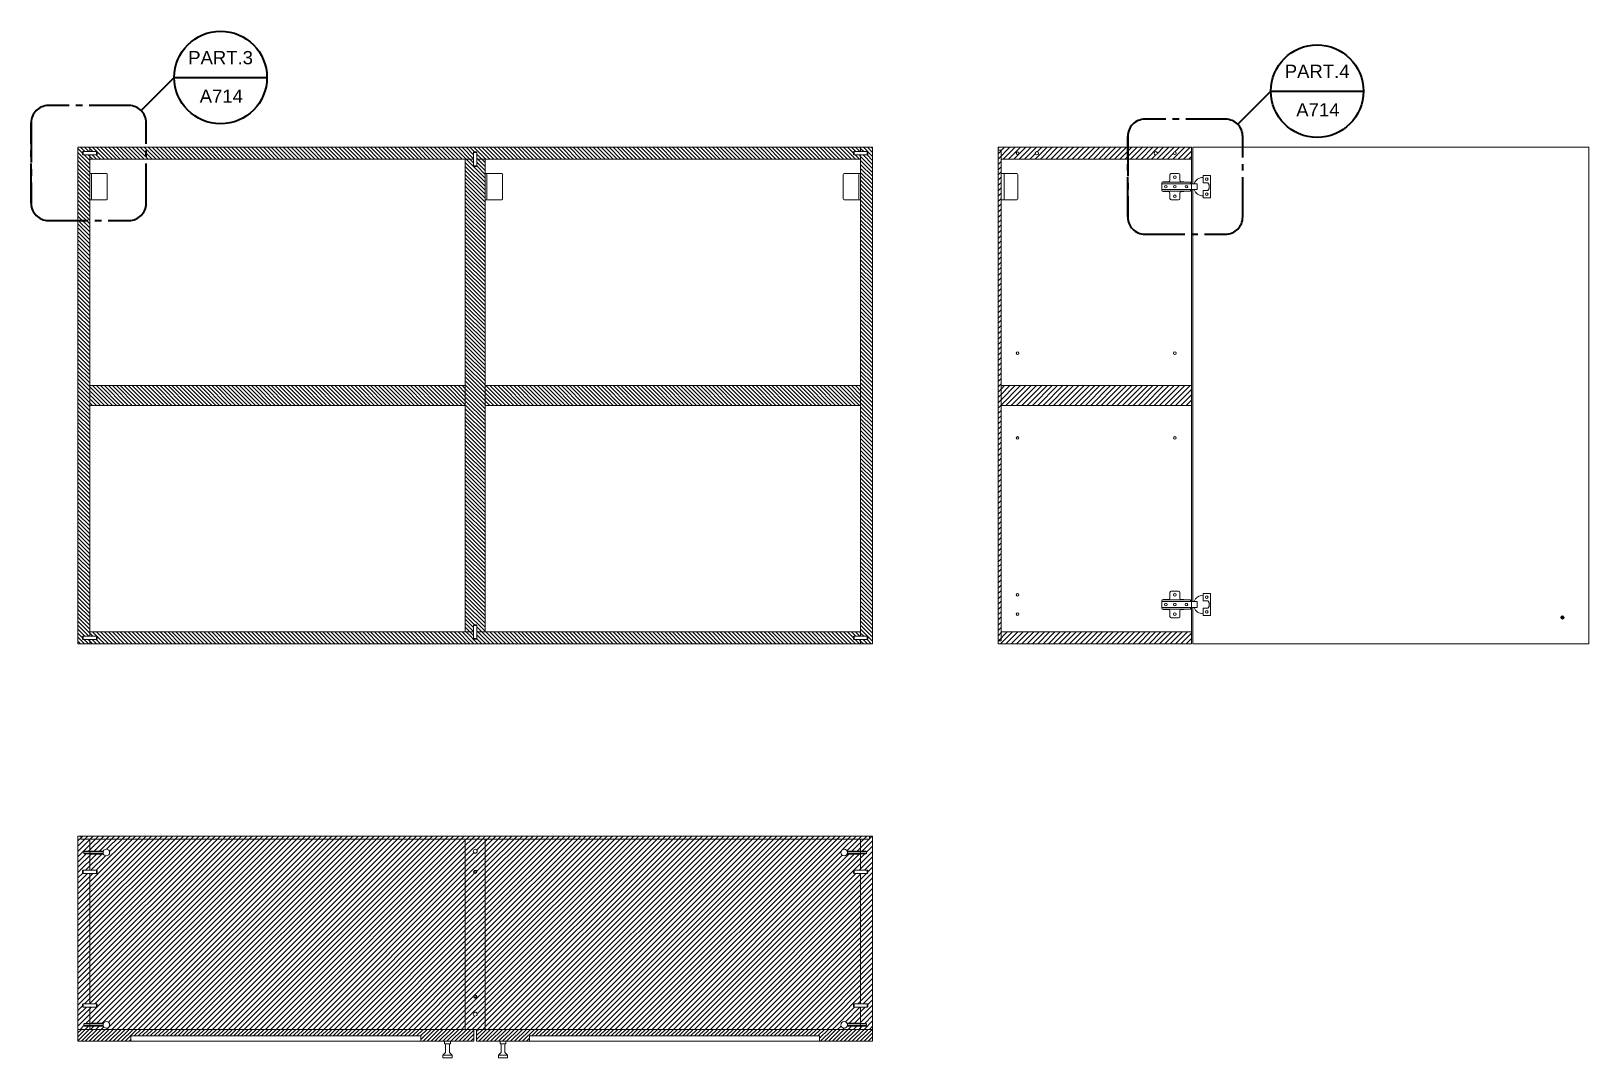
# Model space of a CAD drawing. Header units: centimetres. Extents: x -2268 to 4168, y -1681 to 1458.
# Drawn here: x -883.2 to -648, y -1680.9 to -1525.9 of the extents above; entities that cross this region are included whole.
import ezdxf
from ezdxf.enums import TextEntityAlignment as Align

# ---------------------------------------------------------------- set-up
doc = ezdxf.new("R2010")
doc.units = ezdxf.units.CM
doc.linetypes.add('CENTER2', pattern=[1.125, 0.75, -0.125, 0.125, -0.125])
doc.layers.get('0').update_dxf_attribs({"color": 5})
for name, color, linetype, lineweight in [('0_Num_Penna__5', 5, 'Continuous', 18), ('0_Num_Penna__6', 6, 'Continuous', 18), ('A-FURN_Num_Penna__252_Num_Penna__252_Num_Penna__3_Num_Penna__252_Num_Penna__252_Num_Penna__252_Num_Penna__252_Num_Penna__252_Num_Penna__252_Num_Penna__252_Num_Penna__252_Num_Penna__252_Num_Penna__252_Num_Penna__252_Num_Penna__5', 5, 'Continuous', 18), ('A-FURN_Num_Penna__252_Num_Penna__252_Num_Penna__3_Num_Penna__252_Num_Penna__252_Num_Penna__252_Num_Penna__252_Num_Penna__252_Num_Penna__252_Num_Penna__252_Num_Penna__252_Num_Penna__252_Num_Penna__252_Num_Penna__252_Num_Penna__6', 6, 'Continuous', 18), ('A-FURN_Num_Penna__252_Num_Penna__252_Num_Penna__3_Num_Penna__252_Num_Penna__252_Num_Penna__252_Num_Penna__252_Num_Penna__252_Num_Penna__252_Num_Penna__252_Num_Penna__252_Num_Penna__252_Num_Penna__252_Num_Penna__6_Num_Penna__6', 6, 'Continuous', 18), ('A-SECT A-MCUT', 7, 'Continuous', 35), ('A-SECT-PATT_Num_Penna__6_Num_Penna__6_Num_Penna__6_Num_Penna__6_Num_Penna__6_Num_Penna__6_Num_Penna__6_Num_Penna__6_Num_Penna__6_Num_Penna__6_Num_Penna__6_Num_Penna__6_Num_Penna__6_Num_Penna__6', 6, 'Continuous', 18), ('INFO_Num_Penna__2_Num_Penna__2_Num_Penna__2_Num_Penna__2_Num_Penna__5', 5, 'Continuous', 18), ('PDF _Geometria_Num_Penna__5', 5, 'Continuous', 18), ('PDF10_Solid Fills_Num_Penna__5_Num_Penna__5_Num_Penna__5_Num_Penna__5_Num_Penna__5_Num_Penna__5_Num_Penna__5_Num_Penna__5', 5, 'Continuous', 18), ('PDF10_Solid Fills_Num_Penna__5_Num_Penna__5_Num_Penna__5_Num_Penna__5_Num_Penna__5_Num_Penna__5_Num_Penna__5_Num_Penna__6', 6, 'Continuous', 18), ('PDF16_Geometry_Num_Penna__5_Num_Penna__5_Num_Penna__5_Num_Penna__5_Num_Penna__5_Num_Penna__5_Num_Penna__5_Num_Penna__5_Num_Penna__5_Num_Penna__5_Num_Penna__5_Num_Penna__5_Num_Penna__5_Num_Penna__5', 5, 'Continuous', 18), ('PDF16_Geometry_Num_Penna__6_Num_Penna__6_Num_Penna__6_Num_Penna__6_Num_Penna__6_Num_Penna__6_Num_Penna__6_Num_Penna__6_Num_Penna__6_Num_Penna__6_Num_Penna__6_Num_Penna__6_Num_Penna__6_Num_Penna__5', 5, 'Continuous', 18), ('PDF16_Geometry_Num_Penna__6_Num_Penna__6_Num_Penna__6_Num_Penna__6_Num_Penna__6_Num_Penna__6_Num_Penna__6_Num_Penna__6_Num_Penna__6_Num_Penna__6_Num_Penna__6_Num_Penna__6_Num_Penna__6_Num_Penna__6', 6, 'Continuous', 18), ('PDF22_Geometry_Num_Penna__1_Num_Penna__255_Num_Penna__3_Num_Penna__3_Num_Penna__6', 6, 'Continuous', 18), ('PDF22_Geometry_Num_Penna__1_Num_Penna__255_Num_Penna__5_Num_Penna__5_Num_Penna__5', 5, 'Continuous', 18), ('PDF2_Geometry_Num_Penna__7_Num_Penna__7_Num_Penna__7_Num_Penna__7_Num_Penna__7_Num_Penna__7_Num_Penna__7_Num_Penna__5', 5, 'Continuous', 18), ('PDF2_Geometry_Num_Penna__7_Num_Penna__7_Num_Penna__7_Num_Penna__7_Num_Penna__7_Num_Penna__7_Num_Penna__7_Num_Penna__6', 6, 'Continuous', 18), ('PDF_Geometry_Num_Penna__7_Num_Penna__7_Num_Penna__3_Num_Penna__6_Num_Penna__6_Num_Penna__6_Num_Penna__6_Num_Penna__6_Num_Penna__6_Num_Penna__6_Num_Penna__6_Num_Penna__6_Num_Penna__6_Num_Penna__6', 6, 'Continuous', 18), ('VITE_Num_Penna__5', 5, 'Continuous', 18), ('VITE_Num_Penna__6', 6, 'Continuous', 18)]:
    doc.layers.add(name, color=color, linetype=linetype, lineweight=lineweight)
doc.styles.add('ARIAL', font='Arial.ttf')

msp = doc.modelspace()

# ---------------------------------------------------------------- hatches: boundary and pattern name
at = {"layer": '0_Num_Penna__5', "ltscale": 0.5}
h = msp.add_hatch(dxfattribs=at)
h.set_pattern_fill('JIS_WOOD', color=254, scale=0.6, angle=90)
h.paths.add_polyline_path([(-874.377, -1544.5855), (-875.377, -1544.5855), (-875.477, -1544.4855), (-875.477, -1544.1855), (-875.377, -1544.0855), (-874.377, -1544.0855), (-874.377, -1543.4355), (-876.177, -1543.4355), (-876.177, -1618.4355), (-874.377, -1618.4355), (-874.377, -1617.7855), (-875.377, -1617.7855), (-875.477, -1617.6855), (-875.477, -1617.3855), (-875.377, -1617.2855), (-874.377, -1617.2855)])
h = msp.add_hatch(dxfattribs=at)
h.set_pattern_fill('JIS_WOOD', color=254, scale=0.6, angle=90)
h.paths.add_polyline_path([(-816.327, -1544.1355), (-816.027, -1544.1355), (-815.927, -1544.2355), (-815.927, -1545.2355), (-757.977, -1545.2355), (-757.977, -1544.5855), (-758.977, -1544.5855), (-759.077, -1544.4855), (-759.077, -1544.1855), (-758.977, -1544.0855), (-757.977, -1544.0855), (-757.977, -1543.4355), (-874.377, -1543.4355), (-874.377, -1544.0855), (-873.377, -1544.0855), (-873.277, -1544.1855), (-873.277, -1544.4855), (-873.377, -1544.5855), (-874.377, -1544.5855), (-874.377, -1545.2355), (-816.427, -1545.2355), (-816.427, -1544.2355)])
at = {"layer": '0_Num_Penna__5'}
h = msp.add_hatch(dxfattribs=at)
h.set_pattern_fill('JIS_WOOD', color=254, scale=0.6, angle=90)
h.paths.add_polyline_path([(-814.677, -1545.2355), (-815.927, -1545.2355), (-815.927, -1546.2355), (-816.027, -1546.3355), (-816.327, -1546.3355), (-816.427, -1546.2355), (-816.427, -1545.2355), (-817.677, -1545.2355), (-817.677, -1616.6355), (-816.427, -1616.6355), (-816.427, -1615.6355), (-816.327, -1615.5355), (-816.027, -1615.5355), (-815.927, -1615.6355), (-815.927, -1616.6355), (-814.677, -1616.6355)])
at = {"layer": '0_Num_Penna__5', "ltscale": 0.5}
h = msp.add_hatch(dxfattribs=at)
h.set_pattern_fill('JIS_WOOD', color=254, scale=0.6, angle=90)
h.paths.add_polyline_path([(-756.177, -1543.4355), (-757.977, -1543.4355), (-757.977, -1544.0855), (-756.977, -1544.0855), (-756.877, -1544.1855), (-756.877, -1544.4855), (-756.977, -1544.5855), (-757.977, -1544.5855), (-757.977, -1616.6355), (-757.977, -1617.2855), (-756.977, -1617.2855), (-756.877, -1617.3855), (-756.877, -1617.6855), (-756.977, -1617.7855), (-757.977, -1617.7855), (-757.977, -1618.4355), (-756.177, -1618.4355)])
h = msp.add_hatch(dxfattribs=at)
h.set_pattern_fill('JIS_WOOD', color=254, scale=0.8)
h.paths.add_polyline_path([(-708.0197, -1543.4355), (-737.2197, -1543.4355), (-737.2197, -1543.8855), (-736.7697, -1543.8855), (-736.7697, -1545.2355), (-708.0197, -1545.2355)])
h.paths.add_polyline_path([(-731.6197, -1544.3355, -1), (-731.1197, -1544.3355, -1)], flags=16)
h.paths.add_polyline_path([(-734.4697, -1544.3355, -1), (-734.0697, -1544.3355, -1)], flags=16)
h.paths.add_polyline_path([(-713.1697, -1544.3355, -1), (-713.6697, -1544.3355, -1)], flags=16)
h.paths.add_polyline_path([(-710.3197, -1544.3355, -1), (-710.7197, -1544.3355, -1)], flags=16)
h.paths.add_polyline_path([(-708.0197, -1616.6355), (-736.7697, -1616.6355), (-736.7697, -1617.9855), (-737.2197, -1617.9855), (-737.2197, -1618.4355), (-708.0197, -1618.4355)])
h.paths.add_polyline_path([(-736.7697, -1543.8855), (-737.2197, -1543.8855), (-737.2197, -1617.9855), (-736.7697, -1617.9855), (-736.7697, -1616.6355)])
at = {"layer": '0_Num_Penna__5'}
h = msp.add_hatch(dxfattribs=at)
h.set_pattern_fill('JIS_WOOD', color=254, scale=0.6, angle=90)
h.paths.add_polyline_path([(-817.677, -1579.4355), (-874.377, -1579.4355), (-874.377, -1582.4355), (-817.677, -1582.4355)])
h = msp.add_hatch(dxfattribs=at)
h.set_pattern_fill('JIS_WOOD', color=254, scale=0.6, angle=90)
h.paths.add_polyline_path([(-757.977, -1579.4355), (-814.677, -1579.4355), (-814.677, -1582.4355), (-757.977, -1582.4355)])
h = msp.add_hatch(dxfattribs=at)
h.set_pattern_fill('JIS_WOOD', color=254, scale=0.8)
h.paths.add_polyline_path([(-708.0197, -1579.4355), (-736.7697, -1579.4355), (-736.7697, -1582.4355), (-708.0197, -1582.4355)])
at = {"layer": '0_Num_Penna__5', "ltscale": 0.5}
h = msp.add_hatch(dxfattribs=at)
h.set_pattern_fill('JIS_WOOD', color=254, scale=0.6, angle=90)
h.paths.add_polyline_path([(-816.427, -1616.6355), (-874.377, -1616.6355), (-874.377, -1617.2855), (-873.377, -1617.2855), (-873.277, -1617.3855), (-873.277, -1617.6855), (-873.377, -1617.7855), (-874.377, -1617.7855), (-874.377, -1618.4355), (-757.977, -1618.4355), (-757.977, -1617.7855), (-758.977, -1617.7855), (-759.077, -1617.6855), (-759.077, -1617.3855), (-758.977, -1617.2855), (-757.977, -1617.2855), (-757.977, -1616.6355), (-815.927, -1616.6355), (-815.927, -1617.6355), (-816.027, -1617.7355), (-816.327, -1617.7355), (-816.427, -1617.6355)])
h = msp.add_hatch(dxfattribs=at)
h.set_pattern_fill('JIS_WOOD', color=254, scale=0.8)
h.paths.add_polyline_path([(-759.0769, -1652.702), (-758.9769, -1652.602), (-757.977, -1652.602), (-757.977, -1650.1771), (-760.0323, -1650.1771, -0.78690347), (-760.977, -1649.9486, -0.78690044), (-760.0323, -1649.72), (-757.977, -1649.72), (-757.977, -1647.8986), (-814.677, -1647.8986), (-814.677, -1676.6486), (-757.977, -1676.6486), (-757.977, -1676.1771), (-760.0323, -1676.1771, -0.78690044), (-760.977, -1675.9486, -0.78690347), (-760.0323, -1675.72), (-757.977, -1675.72), (-757.977, -1673.2952), (-758.9769, -1673.2952), (-759.0769, -1673.1952), (-759.0769, -1672.8952), (-758.9769, -1672.7952), (-757.977, -1672.7952), (-757.977, -1653.102), (-758.9769, -1653.102), (-759.0769, -1653.002)])
h.paths.add_polyline_path([(-817.677, -1647.8986), (-874.377, -1647.8986), (-874.377, -1649.72), (-872.3216, -1649.72, -0.78690044), (-871.377, -1649.9486, -0.78690347), (-872.3216, -1650.1771), (-874.377, -1650.1771), (-874.377, -1652.602), (-873.377, -1652.602), (-873.277, -1652.702), (-873.277, -1653.002), (-873.377, -1653.102), (-874.377, -1653.102), (-874.377, -1672.7952), (-873.377, -1672.7952), (-873.277, -1672.8952), (-873.277, -1673.1952), (-873.377, -1673.2952), (-874.377, -1673.2952), (-874.377, -1675.72), (-872.3216, -1675.72, -0.78690347), (-871.377, -1675.9486, -0.78690044), (-872.3216, -1676.1771), (-874.377, -1676.1771), (-874.377, -1676.6486), (-817.677, -1676.6486)])
h.paths.add_polyline_path([(-756.627, -1647.4486), (-875.727, -1647.4486), (-875.727, -1647.8986), (-756.627, -1647.8986)])
h.paths.add_polyline_path([(-756.177, -1647.4486), (-756.627, -1647.4486), (-756.627, -1647.8986), (-757.977, -1647.8986), (-757.977, -1649.752), (-757.1465, -1649.752), (-757.1465, -1649.8181), (-757.1224, -1649.8181, -0.14159602), (-757.091, -1649.8634, -0.16394326), (-757.0908, -1650.0334, -0.14299095), (-757.1225, -1650.0788), (-757.1465, -1650.0788), (-757.1465, -1650.1452), (-757.977, -1650.1452), (-757.977, -1650.1771), (-757.977, -1652.602), (-756.9769, -1652.602), (-756.8769, -1652.702), (-756.8769, -1653.002), (-756.9769, -1653.102), (-757.977, -1653.102), (-757.977, -1672.7952), (-756.9769, -1672.7952), (-756.8769, -1672.8952), (-756.8769, -1673.1952), (-756.9769, -1673.2952), (-757.977, -1673.2952), (-757.977, -1675.752), (-757.1465, -1675.752), (-757.1465, -1675.8183), (-757.1225, -1675.8183, -0.1429907), (-757.0908, -1675.8638, -0.16394375), (-757.091, -1676.0338, -0.14159741), (-757.1224, -1676.079), (-757.1465, -1676.079), (-757.1465, -1676.1452), (-757.977, -1676.1452), (-757.977, -1676.6486), (-756.177, -1676.6486)])
h.paths.add_polyline_path([(-874.377, -1650.1452), (-875.2074, -1650.1452), (-875.2074, -1650.0788), (-875.2314, -1650.0788, -0.1429907), (-875.2631, -1650.0334, -0.16394375), (-875.2629, -1649.8634, -0.14159741), (-875.2315, -1649.8181), (-875.2074, -1649.8181), (-875.2074, -1649.752), (-874.377, -1649.752), (-874.377, -1649.72), (-874.377, -1647.8986), (-875.727, -1647.8986), (-875.727, -1647.4486), (-876.177, -1647.4486), (-876.177, -1676.6486), (-874.377, -1676.6486), (-874.377, -1676.1452), (-875.2074, -1676.1452), (-875.2074, -1676.079), (-875.2315, -1676.079, -0.14159602), (-875.2629, -1676.0338, -0.16394326), (-875.2631, -1675.8638, -0.14299095), (-875.2314, -1675.8183), (-875.2074, -1675.8183), (-875.2074, -1675.752), (-874.377, -1675.752), (-874.377, -1673.2952), (-875.377, -1673.2952), (-875.477, -1673.1952), (-875.477, -1672.8952), (-875.377, -1672.7952), (-874.377, -1672.7952), (-874.377, -1653.102), (-875.377, -1653.102), (-875.477, -1653.002), (-875.477, -1652.702), (-875.377, -1652.602), (-874.377, -1652.602)])
at = {"layer": '0_Num_Penna__5'}
h = msp.add_hatch(dxfattribs=at)
h.set_pattern_fill('JIS_WOOD', color=254, scale=0.8)
h.paths.add_polyline_path([(-814.677, -1647.8986), (-817.677, -1647.8986), (-817.677, -1676.6486), (-814.677, -1676.6486)])
h.paths.add_polyline_path([(-816.427, -1652.852, -1), (-815.927, -1652.852, -1)], flags=16)
h.paths.add_polyline_path([(-816.327, -1652.852, -1), (-816.027, -1652.852, -1)], flags=0)
h.paths.add_polyline_path([(-816.477, -1649.7486, -1), (-815.877, -1649.7486, -1)], flags=16)
h.paths.add_polyline_path([(-815.927, -1671.6952, -1), (-816.427, -1671.6952, -1)], flags=16)
h.paths.add_polyline_path([(-816.027, -1671.6952, -1), (-816.327, -1671.6952, -1)], flags=0)
h.paths.add_polyline_path([(-815.877, -1674.3486, -1), (-816.477, -1674.3486, -1)], flags=16)
at = {"layer": '0_Num_Penna__5', "ltscale": 0.5}
h = msp.add_hatch(dxfattribs=at)
h.set_pattern_fill('JIS_WOOD', color=254, scale=0.6)
h.paths.add_polyline_path([(-816.377, -1676.6486), (-876.177, -1676.6486), (-876.177, -1678.4486), (-868.177, -1678.4486), (-868.177, -1677.6486), (-824.377, -1677.6486), (-824.377, -1678.4486), (-816.377, -1678.4486)])
h.paths.add_polyline_path([(-807.977, -1677.6486), (-764.177, -1677.6486), (-764.177, -1678.4486), (-756.177, -1678.4486), (-756.177, -1676.6486), (-815.977, -1676.6486), (-815.977, -1678.4486), (-807.977, -1678.4486)])

# ---------------------------------------------------------------- linework, layer by layer
at = {"layer": '0_Num_Penna__6', "color": 6, "linetype": 'Continuous', "lineweight": 18}
for p, q in [((-875.377, -1544.0855), (-875.477, -1544.1855)), ((-875.477, -1544.1855), (-875.477, -1544.4855)), ((-875.377, -1544.5855), (-875.477, -1544.4855)), ((-873.377, -1544.0855), (-873.277, -1544.1855)), ((-873.377, -1544.5855), (-873.277, -1544.4855)), ((-873.277, -1544.1855), (-873.277, -1544.4855)), ((-816.427, -1544.2355), (-816.327, -1544.1355)), ((-816.327, -1544.1355), (-816.027, -1544.1355)), ((-815.927, -1544.2355), (-816.027, -1544.1355)), ((-758.977, -1544.0855), (-759.077, -1544.1855)), ((-759.077, -1544.1855), (-759.077, -1544.4855)), ((-758.977, -1544.5855), (-759.077, -1544.4855)), ((-756.977, -1544.0855), (-756.877, -1544.1855)), ((-756.977, -1544.5855), (-756.877, -1544.4855)), ((-756.877, -1544.1855), (-756.877, -1544.4855)), ((-816.427, -1546.2355), (-816.327, -1546.3355)), ((-816.327, -1546.3355), (-816.027, -1546.3355)), ((-815.927, -1546.2355), (-816.027, -1546.3355)), ((-816.427, -1615.6355), (-816.327, -1615.5355)), ((-816.327, -1615.5355), (-816.027, -1615.5355)), ((-815.927, -1615.6355), (-816.027, -1615.5355)), ((-875.377, -1617.2855), (-875.477, -1617.3855)), ((-875.477, -1617.3855), (-875.477, -1617.6855)), ((-875.377, -1617.7855), (-875.477, -1617.6855)), ((-873.377, -1617.2855), (-873.277, -1617.3855)), ((-873.377, -1617.7855), (-873.277, -1617.6855)), ((-873.277, -1617.3855), (-873.277, -1617.6855)), ((-816.427, -1617.6355), (-816.327, -1617.7355)), ((-816.327, -1617.7355), (-816.027, -1617.7355)), ((-815.927, -1617.6355), (-816.027, -1617.7355)), ((-758.977, -1617.2855), (-759.077, -1617.3855)), ((-759.077, -1617.3855), (-759.077, -1617.6855)), ((-758.977, -1617.7855), (-759.077, -1617.6855)), ((-756.977, -1617.2855), (-756.877, -1617.3855)), ((-756.977, -1617.7855), (-756.877, -1617.6855)), ((-756.877, -1617.3855), (-756.877, -1617.6855)), ((-874.377, -1650.1771), (-872.3216, -1650.1771)), ((-757.977, -1650.1771), (-760.0323, -1650.1771)), ((-875.377, -1652.602), (-875.477, -1652.702)), ((-875.477, -1652.702), (-875.477, -1653.002)), ((-875.377, -1653.102), (-875.477, -1653.002)), ((-873.377, -1652.602), (-873.277, -1652.702)), ((-873.377, -1653.102), (-873.277, -1653.002)), ((-873.277, -1652.702), (-873.277, -1653.002)), ((-758.9769, -1652.602), (-759.0769, -1652.702)), ((-759.0769, -1652.702), (-759.0769, -1653.002)), ((-758.9769, -1653.102), (-759.0769, -1653.002)), ((-756.9769, -1652.602), (-756.8769, -1652.702)), ((-756.9769, -1653.102), (-756.8769, -1653.002)), ((-756.8769, -1652.702), (-756.8769, -1653.002)), ((-875.377, -1672.7952), (-875.477, -1672.8952)), ((-875.477, -1673.1952), (-875.477, -1672.8952)), ((-875.377, -1673.2952), (-875.477, -1673.1952)), ((-873.377, -1672.7952), (-873.277, -1672.8952)), ((-873.377, -1673.2952), (-873.277, -1673.1952)), ((-873.277, -1673.1952), (-873.277, -1672.8952)), ((-758.9769, -1672.7952), (-759.0769, -1672.8952)), ((-759.0769, -1673.1952), (-759.0769, -1672.8952)), ((-758.9769, -1673.2952), (-759.0769, -1673.1952)), ((-756.9769, -1672.7952), (-756.8769, -1672.8952)), ((-756.9769, -1673.2952), (-756.8769, -1673.1952)), ((-756.8769, -1673.1952), (-756.8769, -1672.8952)), ((-874.377, -1675.72), (-872.3216, -1675.72)), ((-757.977, -1675.72), (-760.0323, -1675.72))]:
    msp.add_line(p, q, dxfattribs=at)
at = {"layer": 'A-FURN_Num_Penna__252_Num_Penna__252_Num_Penna__3_Num_Penna__252_Num_Penna__252_Num_Penna__252_Num_Penna__252_Num_Penna__252_Num_Penna__252_Num_Penna__252_Num_Penna__252_Num_Penna__252_Num_Penna__252_Num_Penna__252_Num_Penna__5', "color": 5, "linetype": 'Continuous', "lineweight": 18}
for p, q in [((-708.0197, -1548.9357), (-708.0197, -1549.8353)), ((-708.0197, -1612.9352), (-708.0197, -1612.0356)), ((-874.377, -1649.752), (-874.377, -1650.1452)), ((-757.977, -1649.752), (-757.977, -1650.1452)), ((-874.377, -1676.1452), (-874.377, -1675.752)), ((-757.977, -1676.1452), (-757.977, -1675.752))]:
    msp.add_line(p, q, dxfattribs=at)
for centre, radius in [((-731.3697, -1544.3355), 0.25), ((-713.4197, -1544.3355), 0.25), ((-816.177, -1652.852), 0.15), ((-816.177, -1671.6952), 0.15)]:
    msp.add_circle(centre, radius, dxfattribs=at)
at = {"layer": 'A-FURN_Num_Penna__252_Num_Penna__252_Num_Penna__3_Num_Penna__252_Num_Penna__252_Num_Penna__252_Num_Penna__252_Num_Penna__252_Num_Penna__252_Num_Penna__252_Num_Penna__252_Num_Penna__252_Num_Penna__252_Num_Penna__252_Num_Penna__6', "color": 6, "linetype": 'Continuous', "lineweight": 18}
for p, q in [((-874.377, -1649.752), (-875.2074, -1649.752)), ((-875.2074, -1649.752), (-875.2074, -1649.8183)), ((-875.2074, -1650.1452), (-875.2074, -1650.0788)), ((-874.377, -1650.1452), (-875.2074, -1650.1452)), ((-757.977, -1649.752), (-757.1465, -1649.752)), ((-757.977, -1650.1452), (-757.1465, -1650.1452)), ((-757.1465, -1649.752), (-757.1465, -1649.8183)), ((-757.1465, -1650.1452), (-757.1465, -1650.0788)), ((-874.377, -1675.752), (-875.2074, -1675.752)), ((-875.2074, -1675.752), (-875.2074, -1675.8183)), ((-875.2074, -1676.1452), (-875.2074, -1676.0788)), ((-874.377, -1676.1452), (-875.2074, -1676.1452)), ((-757.977, -1675.752), (-757.1465, -1675.752)), ((-757.977, -1676.1452), (-757.1465, -1676.1452)), ((-757.1465, -1675.752), (-757.1465, -1675.8183)), ((-757.1465, -1676.1452), (-757.1465, -1676.0788))]:
    msp.add_line(p, q, dxfattribs=at)
for centre in [(-816.177, -1652.852), (-816.177, -1671.6952)]:
    msp.add_circle(centre, 0.25, dxfattribs=at)
at = {"layer": 'A-FURN_Num_Penna__252_Num_Penna__252_Num_Penna__3_Num_Penna__252_Num_Penna__252_Num_Penna__252_Num_Penna__252_Num_Penna__252_Num_Penna__252_Num_Penna__252_Num_Penna__252_Num_Penna__252_Num_Penna__252_Num_Penna__6_Num_Penna__6', "color": 6, "linetype": 'Continuous', "lineweight": 18}
for p, q in [((-817.677, -1545.2355), (-817.677, -1616.6355)), ((-814.677, -1545.2355), (-814.677, -1616.6355)), ((-817.677, -1647.8986), (-817.677, -1676.6486)), ((-814.677, -1647.8986), (-814.677, -1676.6486))]:
    msp.add_line(p, q, dxfattribs=at)
at = {"layer": 'A-SECT A-MCUT', "color": 5}
for p, q in [((-861.6236, -1532.899), (-866.6236, -1537.899)), ((-861.6236, -1532.899), (-847.6236, -1532.899)), ((-696.0449, -1534.965), (-701.0449, -1539.965)), ((-696.0449, -1534.965), (-682.0449, -1534.965))]:
    msp.add_line(p, q, dxfattribs=at)
at = {"layer": 'A-SECT A-MCUT', "color": 5, "linetype": 'CENTER2', "ltscale": 8}
for points in [[(-883.2282, -1551.8984, 0.41421356), (-880.6231, -1554.5036), (-868.4657, -1554.5036, 0.41421356), (-865.8606, -1551.8984), (-865.8606, -1539.7411, 0.41421356), (-868.4657, -1537.136), (-880.6231, -1537.136, 0.41421356), (-883.2282, -1539.7411), (-883.2282, -1551.8984), (-883.2282, -1539.7411)], [(-717.6495, -1553.9645, 0.41421356), (-715.0444, -1556.5696), (-702.887, -1556.5696, 0.41421356), (-700.2819, -1553.9645), (-700.2819, -1541.8072, 0.41421356), (-702.887, -1539.202), (-715.0444, -1539.202, 0.41421356), (-717.6495, -1541.8072), (-717.6495, -1553.9645), (-717.6495, -1541.8072)]]:
    msp.add_lwpolyline(points, format="xyb", dxfattribs=at)
at = {"layer": 'A-SECT A-MCUT', "color": 5}
for centre in [(-854.6236, -1532.899), (-689.0449, -1534.965)]:
    msp.add_circle(centre, 7, dxfattribs=at)
at = {"layer": 'A-SECT-PATT_Num_Penna__6_Num_Penna__6_Num_Penna__6_Num_Penna__6_Num_Penna__6_Num_Penna__6_Num_Penna__6_Num_Penna__6_Num_Penna__6_Num_Penna__6_Num_Penna__6_Num_Penna__6_Num_Penna__6_Num_Penna__6', "color": 6, "linetype": 'Continuous', "lineweight": 18}
for p, q in [((-736.7697, -1543.8855), (-736.7697, -1617.9855)), ((-868.177, -1677.6486), (-868.177, -1678.4486)), ((-824.377, -1677.6486), (-824.377, -1678.4486)), ((-807.977, -1677.6486), (-807.977, -1678.4486)), ((-764.177, -1677.6486), (-764.177, -1678.4486))]:
    msp.add_line(p, q, dxfattribs=at)
at = {"layer": 'INFO_Num_Penna__2_Num_Penna__2_Num_Penna__2_Num_Penna__2_Num_Penna__5', "color": 5, "linetype": 'Continuous', "lineweight": 18}
for p, q in [((-874.1102, -1547.3851), (-874.377, -1547.3851)), ((-874.127, -1547.5254), (-874.127, -1551.2448)), ((-874.1102, -1547.3851), (-871.8646, -1547.3851)), ((-871.735, -1551.2448), (-871.735, -1547.5254)), ((-814.4102, -1547.3851), (-814.677, -1547.3851)), ((-814.427, -1547.5254), (-814.427, -1551.2448)), ((-814.4102, -1547.3851), (-812.1646, -1547.3851)), ((-812.035, -1551.2448), (-812.035, -1547.5254)), ((-760.6189, -1551.2448), (-760.6189, -1547.5254)), ((-758.2437, -1547.3851), (-760.4893, -1547.3851)), ((-758.2437, -1547.3851), (-757.977, -1547.3851)), ((-758.227, -1547.5254), (-758.227, -1551.2448)), ((-736.7697, -1547.3851), (-734.3766, -1547.3851)), ((-736.2901, -1547.5254), (-736.2901, -1551.2448)), ((-734.247, -1551.2448), (-734.247, -1547.5254)), ((-874.377, -1551.3851), (-874.1102, -1551.3851)), ((-874.1102, -1551.3851), (-871.8646, -1551.3851)), ((-814.677, -1551.3851), (-814.4102, -1551.3851)), ((-814.4102, -1551.3851), (-812.1646, -1551.3851)), ((-758.2437, -1551.3851), (-760.4893, -1551.3851)), ((-757.977, -1551.3851), (-758.2437, -1551.3851)), ((-736.7697, -1551.3851), (-734.3766, -1551.3851))]:
    msp.add_line(p, q, dxfattribs=at)
for centre, start, end in [((-874.2689, -1547.5265), 0.438313, 85.025899), ((-871.877, -1547.5265), 0.438313, 85.025899), ((-814.5689, -1547.5265), 0.438313, 85.025899), ((-812.177, -1547.5265), 0.438313, 85.025899), ((-760.477, -1547.5265), 94.974101, 179.561687), ((-758.085, -1547.5265), 94.974101, 179.561687), ((-736.432, -1547.5265), 0.438313, 85.025899), ((-734.3889, -1547.5265), 0.438313, 85.025899), ((-874.2689, -1551.2437), 274.974101, 359.561687), ((-871.877, -1551.2437), 274.974101, 359.561687), ((-814.5689, -1551.2437), 274.974101, 359.561687), ((-812.177, -1551.2437), 274.974101, 359.561687), ((-760.477, -1551.2437), 180.438313, 265.025899), ((-758.085, -1551.2437), 180.438313, 265.025899), ((-736.432, -1551.2437), 274.974101, 359.561687), ((-734.3889, -1551.2437), 274.974101, 359.561687)]:
    msp.add_arc(centre, 0.1419, start, end, dxfattribs=at)
at = {"layer": 'PDF _Geometria_Num_Penna__5', "color": 5, "linetype": 'Continuous', "lineweight": 18, "flags": 128}
for points in [[(-709.1703, -1548.6869), (-709.1703, -1548.634), (-709.5683, -1548.634, -0.41421356), (-709.7683, -1548.434), (-709.7683, -1547.5851, 0.41421356), (-709.9683, -1547.3851), (-711.0712, -1547.3851, 0.41421356), (-711.2712, -1547.5851), (-711.2712, -1548.434, -0.41421356), (-711.4712, -1548.634), (-712.3201, -1548.634, 0.41421356), (-712.5201, -1548.834), (-712.5201, -1549.9369, 0.41421356), (-712.3201, -1550.1369), (-711.4712, -1550.1369, -0.41421356), (-711.2712, -1550.3369), (-711.2712, -1551.1858, 0.41421356), (-711.0712, -1551.3858), (-709.9683, -1551.3858, 0.41421356), (-709.7683, -1551.1858), (-709.7683, -1550.3369, -0.41421356), (-709.5683, -1550.1369), (-709.1703, -1550.1369), (-709.1703, -1550.084)], [(-709.1703, -1613.184), (-709.1703, -1613.2369), (-709.5683, -1613.2369, 0.41421356), (-709.7683, -1613.4369), (-709.7683, -1614.2858, -0.41421356), (-709.9683, -1614.4858), (-711.0712, -1614.4858, -0.41421356), (-711.2712, -1614.2858), (-711.2712, -1613.4369, 0.41421356), (-711.4712, -1613.2369), (-712.3201, -1613.2369, -0.41421356), (-712.5201, -1613.0369), (-712.5201, -1611.934, -0.41421356), (-712.3201, -1611.734), (-711.4712, -1611.734, 0.41421356), (-711.2712, -1611.534), (-711.2712, -1610.6851, -0.41421356), (-711.0712, -1610.4851), (-709.9683, -1610.4851, -0.41421356), (-709.7683, -1610.6851), (-709.7683, -1611.534, 0.41421356), (-709.5683, -1611.734), (-709.1703, -1611.734), (-709.1703, -1611.7869)]]:
    msp.add_lwpolyline(points, format="xyb", dxfattribs=at)
for points in [[(-712.5201, -1549.8353), (-708.1701, -1549.8353), (-707.1699, -1549.8353), (-707.1699, -1548.9357), (-708.1701, -1548.9357), (-712.5201, -1548.9357)], [(-708.1701, -1548.6869), (-712.4556, -1548.6869)], [(-712.4556, -1550.084), (-708.1701, -1550.084), (-708.1701, -1549.8353)], [(-708.1701, -1548.9357), (-708.1701, -1548.6869)], [(-705.159, -1547.7132), (-705.159, -1551.0577), (-706.2756, -1551.0577), (-706.2756, -1549.9623), (-705.5295, -1549.9623), (-705.3389, -1549.6818), (-705.3389, -1549.3855), (-705.3389, -1549.0891)], [(-705.3389, -1549.0891), (-705.5295, -1548.8086), (-706.2756, -1548.8086), (-706.2756, -1547.7132), (-705.159, -1547.7132)], [(-705.159, -1614.1577), (-705.159, -1610.8132), (-706.2756, -1610.8132), (-706.2756, -1611.9086), (-705.5295, -1611.9086), (-705.3389, -1612.1891), (-705.3389, -1612.4854), (-705.3389, -1612.7818)], [(-712.5201, -1612.0356), (-708.1701, -1612.0356), (-707.1699, -1612.0356), (-707.1699, -1612.9352), (-708.1701, -1612.9352), (-712.5201, -1612.9352)], [(-712.4556, -1611.7869), (-708.1701, -1611.7869), (-708.1701, -1612.0356)], [(-708.1701, -1613.184), (-712.4556, -1613.184)], [(-708.1701, -1612.9352), (-708.1701, -1613.184)], [(-705.3389, -1612.7818), (-705.5295, -1613.0623), (-706.2756, -1613.0623), (-706.2756, -1614.1577), (-705.159, -1614.1577)]]:
    msp.add_lwpolyline(points, dxfattribs=at)
at = {"layer": 'PDF _Geometria_Num_Penna__5', "color": 5, "linetype": 'Continuous', "lineweight": 18}
for centre, radius, start, end in [((-706.2783, -1549.3828), 1.3944, 90.001281, 161.159518), ((-706.2783, -1549.383), 1.3942, 198.835553, 270.003648), ((-706.2783, -1612.4879), 1.3942, 89.996352, 161.164447), ((-706.2783, -1612.4881), 1.3944, 198.840482, 269.998719)]:
    msp.add_arc(centre, radius, start, end, dxfattribs=at)
at = {"layer": 'PDF10_Solid Fills_Num_Penna__5_Num_Penna__5_Num_Penna__5_Num_Penna__5_Num_Penna__5_Num_Penna__5_Num_Penna__5_Num_Penna__5', "color": 5, "linetype": 'Continuous', "lineweight": 18}
for centre in [(-871.877, -1649.9486), (-760.477, -1649.9486), (-871.877, -1675.9486), (-760.477, -1675.9486)]:
    msp.add_circle(centre, 0.5, dxfattribs=at)
at = {"layer": 'PDF10_Solid Fills_Num_Penna__5_Num_Penna__5_Num_Penna__5_Num_Penna__5_Num_Penna__5_Num_Penna__5_Num_Penna__5_Num_Penna__6', "color": 6, "linetype": 'Continuous', "lineweight": 18}
for centre in [(-816.177, -1649.7486), (-816.177, -1674.3486)]:
    msp.add_circle(centre, 0.3, dxfattribs=at)
at = {"layer": 'PDF16_Geometry_Num_Penna__5_Num_Penna__5_Num_Penna__5_Num_Penna__5_Num_Penna__5_Num_Penna__5_Num_Penna__5_Num_Penna__5_Num_Penna__5_Num_Penna__5_Num_Penna__5_Num_Penna__5_Num_Penna__5_Num_Penna__5', "color": 5, "linetype": 'Continuous', "lineweight": 18}
for p, q in [((-819.9305, -1678.4486), (-820.8261, -1678.4486)), ((-820.8261, -1678.814), (-820.8261, -1678.4486)), ((-819.9305, -1678.814), (-820.8261, -1678.814)), ((-820.6776, -1680.1214), (-820.6776, -1678.9625)), ((-819.7292, -1678.4486), (-820.6247, -1678.4486)), ((-820.079, -1680.1214), (-820.079, -1678.9625)), ((-819.9305, -1678.814), (-819.9305, -1678.4486)), ((-811.5305, -1678.4486), (-812.4261, -1678.4486)), ((-812.4261, -1678.814), (-812.4261, -1678.4486)), ((-811.5305, -1678.814), (-812.4261, -1678.814)), ((-812.2776, -1680.1214), (-812.2776, -1678.9625)), ((-811.679, -1680.1214), (-811.679, -1678.9625)), ((-811.5305, -1678.814), (-811.5305, -1678.4486)), ((-821.0783, -1680.5574), (-820.6776, -1680.1214)), ((-819.6783, -1680.5574), (-821.0783, -1680.5574)), ((-821.0783, -1680.9486), (-821.0783, -1680.5574)), ((-819.6783, -1680.9486), (-821.0783, -1680.9486)), ((-819.6783, -1680.5574), (-820.079, -1680.1214)), ((-819.6783, -1680.9486), (-819.6783, -1680.5574)), ((-812.6783, -1680.5574), (-812.2776, -1680.1214)), ((-811.2783, -1680.5574), (-812.6783, -1680.5574)), ((-812.6783, -1680.9486), (-812.6783, -1680.5574)), ((-811.2783, -1680.9486), (-812.6783, -1680.9486)), ((-811.2783, -1680.5574), (-811.679, -1680.1214)), ((-811.2783, -1680.9486), (-811.2783, -1680.5574))]:
    msp.add_line(p, q, dxfattribs=at)
for centre, start, end in [((-820.8261, -1678.9625), 0, 90), ((-819.9305, -1678.9625), 90, 180), ((-812.4261, -1678.9625), 0, 90), ((-811.5305, -1678.9625), 90, 180)]:
    msp.add_arc(centre, 0.1485, start, end, dxfattribs=at)
at = {"layer": 'PDF16_Geometry_Num_Penna__6_Num_Penna__6_Num_Penna__6_Num_Penna__6_Num_Penna__6_Num_Penna__6_Num_Penna__6_Num_Penna__6_Num_Penna__6_Num_Penna__6_Num_Penna__6_Num_Penna__6_Num_Penna__6_Num_Penna__5', "color": 5, "linetype": 'Continuous', "lineweight": 18}
for p, q in [((-868.177, -1678.4486), (-824.377, -1678.4486)), ((-807.977, -1678.4486), (-764.177, -1678.4486))]:
    msp.add_line(p, q, dxfattribs=at)
at = {"layer": 'PDF16_Geometry_Num_Penna__6_Num_Penna__6_Num_Penna__6_Num_Penna__6_Num_Penna__6_Num_Penna__6_Num_Penna__6_Num_Penna__6_Num_Penna__6_Num_Penna__6_Num_Penna__6_Num_Penna__6_Num_Penna__6_Num_Penna__6', "color": 6, "linetype": 'Continuous', "lineweight": 18}
for p, q in [((-876.177, -1543.4355), (-876.177, -1618.4355)), ((-876.177, -1543.4355), (-756.177, -1543.4355)), ((-874.377, -1543.4355), (-874.377, -1544.0855)), ((-874.377, -1544.5855), (-874.377, -1617.2855)), ((-874.377, -1545.2355), (-816.427, -1545.2355)), ((-815.927, -1545.2355), (-757.977, -1545.2355)), ((-757.977, -1543.4355), (-757.977, -1544.0855)), ((-757.977, -1544.5855), (-757.977, -1617.2855)), ((-756.177, -1543.4355), (-756.177, -1618.4355)), ((-737.2197, -1617.9855), (-737.2197, -1543.4355)), ((-737.2197, -1543.4355), (-708.0197, -1543.4355)), ((-737.2197, -1543.8855), (-737.2197, -1543.4355)), ((-737.2197, -1543.8855), (-736.7697, -1543.8855)), ((-736.7697, -1545.2355), (-708.0197, -1545.2355)), ((-708.0197, -1543.4355), (-708.0197, -1548.9357)), ((-708.0197, -1549.8353), (-708.0197, -1618.4355)), ((-874.377, -1616.6355), (-816.427, -1616.6355)), ((-874.377, -1617.7855), (-874.377, -1618.4355)), ((-815.927, -1616.6355), (-757.977, -1616.6355)), ((-757.977, -1617.7855), (-757.977, -1618.4355)), ((-737.2197, -1618.4355), (-737.2197, -1617.9855)), ((-737.2197, -1617.9855), (-736.7697, -1617.9855)), ((-736.7697, -1616.6355), (-708.0197, -1616.6355)), ((-736.7697, -1617.9855), (-736.7697, -1616.6355)), ((-876.177, -1618.4355), (-756.177, -1618.4355)), ((-737.2197, -1618.4355), (-708.0197, -1618.4355)), ((-707.8197, -1618.4355), (-706.2197, -1618.4355)), ((-876.177, -1647.4486), (-875.727, -1647.4486)), ((-876.177, -1647.4486), (-876.177, -1678.4486)), ((-875.727, -1647.4486), (-875.727, -1647.8986)), ((-875.727, -1647.4486), (-756.627, -1647.4486)), ((-875.727, -1647.8986), (-756.627, -1647.8986)), ((-874.377, -1647.8986), (-874.377, -1649.72)), ((-757.977, -1647.8986), (-757.977, -1652.602)), ((-756.627, -1647.4486), (-756.627, -1647.8986)), ((-756.627, -1647.4486), (-756.177, -1647.4486)), ((-756.177, -1647.4486), (-756.177, -1678.4486)), ((-874.377, -1649.72), (-874.377, -1649.752)), ((-874.377, -1650.1771), (-874.377, -1650.1452)), ((-874.377, -1650.1452), (-874.377, -1652.602)), ((-757.977, -1650.1771), (-757.977, -1650.1452)), ((-874.377, -1653.102), (-874.377, -1672.7952)), ((-757.977, -1653.102), (-757.977, -1672.7952)), ((-874.377, -1673.2952), (-874.377, -1676.6486)), ((-757.977, -1673.2952), (-757.977, -1675.752)), ((-876.177, -1676.6486), (-756.177, -1676.6486)), ((-874.377, -1675.72), (-874.377, -1675.752)), ((-816.377, -1678.4486), (-816.377, -1676.6486)), ((-815.977, -1678.4486), (-815.977, -1676.6486)), ((-757.977, -1675.72), (-757.977, -1675.752)), ((-757.977, -1676.1452), (-757.977, -1676.6486)), ((-876.177, -1678.4486), (-868.177, -1678.4486)), ((-868.177, -1677.6486), (-824.377, -1677.6486)), ((-824.377, -1678.4486), (-816.377, -1678.4486)), ((-815.977, -1678.4486), (-807.977, -1678.4486)), ((-807.977, -1677.6486), (-764.177, -1677.6486)), ((-764.177, -1678.4486), (-756.177, -1678.4486))]:
    msp.add_line(p, q, dxfattribs=at)
at = {"layer": 'PDF16_Geometry_Num_Penna__6_Num_Penna__6_Num_Penna__6_Num_Penna__6_Num_Penna__6_Num_Penna__6_Num_Penna__6_Num_Penna__6_Num_Penna__6_Num_Penna__6_Num_Penna__6_Num_Penna__6_Num_Penna__6_Num_Penna__6', "color": 2, "linetype": 'Continuous', "lineweight": 18}
for p, q in [((-707.8197, -1543.4355), (-648.0197, -1543.4355)), ((-707.8197, -1543.4355), (-707.8197, -1548.9357)), ((-648.0197, -1543.4355), (-648.0197, -1618.4355)), ((-707.8197, -1549.8353), (-707.8197, -1612.0356)), ((-707.8197, -1612.9352), (-707.8197, -1618.4355)), ((-707.8197, -1618.4355), (-648.0197, -1618.4355))]:
    msp.add_line(p, q, dxfattribs=at)
at = {"layer": 'PDF22_Geometry_Num_Penna__1_Num_Penna__255_Num_Penna__3_Num_Penna__3_Num_Penna__6', "color": 6, "linetype": 'Continuous', "lineweight": 18}
for p, q in [((-817.677, -1579.4355), (-874.377, -1579.4355)), ((-757.977, -1579.4355), (-814.677, -1579.4355)), ((-708.0197, -1579.4355), (-736.7697, -1579.4355)), ((-817.677, -1582.4355), (-874.377, -1582.4355)), ((-757.977, -1582.4355), (-814.677, -1582.4355)), ((-708.0197, -1582.4355), (-736.7697, -1582.4355))]:
    msp.add_line(p, q, dxfattribs=at)
at = {"layer": 'PDF22_Geometry_Num_Penna__1_Num_Penna__255_Num_Penna__5_Num_Penna__5_Num_Penna__5', "color": 5, "linetype": 'Continuous', "lineweight": 18}
for centre in [(-734.2697, -1544.3355), (-710.5197, -1544.3355), (-711.8956, -1549.3855), (-710.5197, -1547.9355), (-710.5197, -1549.3855), (-708.7946, -1549.3855), (-705.7213, -1548.2676), (-710.5197, -1550.8355), (-705.7213, -1550.5034), (-734.2697, -1574.5355), (-710.5197, -1574.5355), (-734.2697, -1587.3355), (-710.5197, -1587.3355), (-734.2697, -1611.0355), (-710.5197, -1611.0355), (-705.7213, -1611.3675), (-711.8956, -1612.4854), (-710.5197, -1612.4854), (-708.7946, -1612.4854), (-705.7213, -1613.6033), (-734.2697, -1613.9355), (-710.5197, -1613.9355)]:
    msp.add_circle(centre, 0.2, dxfattribs=at)
at = {"layer": 'PDF2_Geometry_Num_Penna__7_Num_Penna__7_Num_Penna__7_Num_Penna__7_Num_Penna__7_Num_Penna__7_Num_Penna__7_Num_Penna__5', "color": 5, "linetype": 'Continuous', "lineweight": 18, "flags": 128}
for points in [[(-875.2074, -1649.8181), (-872.3596, -1649.8181)], [(-872.3597, -1650.0788), (-875.2074, -1650.0788)], [(-757.1465, -1649.8181), (-759.9943, -1649.8181)], [(-759.9942, -1650.0788), (-757.1465, -1650.0788)], [(-872.3597, -1675.8183), (-875.2074, -1675.8183)], [(-875.2074, -1676.079), (-872.3596, -1676.079)], [(-757.1465, -1676.079), (-759.9943, -1676.079)], [(-759.9942, -1675.8183), (-757.1465, -1675.8183)]]:
    msp.add_lwpolyline(points, dxfattribs=at)
at = {"layer": 'PDF2_Geometry_Num_Penna__7_Num_Penna__7_Num_Penna__7_Num_Penna__7_Num_Penna__7_Num_Penna__7_Num_Penna__7_Num_Penna__6', "color": 6, "linetype": 'Continuous', "lineweight": 18, "flags": 128}
for points in [[(-873.377, -1544.0855), (-875.377, -1544.0855)], [(-875.377, -1544.5855), (-873.377, -1544.5855)], [(-816.427, -1544.2355), (-816.427, -1546.2355)], [(-815.927, -1546.2355), (-815.927, -1544.2355)], [(-756.977, -1544.0855), (-758.977, -1544.0855)], [(-758.977, -1544.5855), (-756.977, -1544.5855)], [(-816.427, -1615.6355), (-816.427, -1617.6355)], [(-815.927, -1617.6355), (-815.927, -1615.6355)], [(-873.377, -1617.2855), (-875.377, -1617.2855)], [(-875.377, -1617.7855), (-873.377, -1617.7855)], [(-756.977, -1617.2855), (-758.977, -1617.2855)], [(-758.977, -1617.7855), (-756.977, -1617.7855)], [(-875.377, -1652.602), (-873.377, -1652.602)], [(-873.377, -1653.102), (-875.377, -1653.102)], [(-756.9769, -1652.602), (-758.9769, -1652.602)], [(-758.9769, -1653.102), (-756.9769, -1653.102)], [(-873.377, -1672.7952), (-875.377, -1672.7952)], [(-875.377, -1673.2952), (-873.377, -1673.2952)], [(-758.9769, -1672.7952), (-756.9769, -1672.7952)], [(-756.9769, -1673.2952), (-758.9769, -1673.2952)]]:
    msp.add_lwpolyline(points, dxfattribs=at)
for points in [[(-875.2074, -1650.0788), (-875.2223, -1650.0788, -0.19953036), (-875.2392, -1650.0718, -0.11687713), (-875.2632, -1650.0331, -0.16288803), (-875.2632, -1649.8641, -0.11683184), (-875.2393, -1649.8251, -0.19841798), (-875.2224, -1649.8181), (-875.2074, -1649.8181)], [(-757.1465, -1650.0788), (-757.1316, -1650.0788, 0.19953036), (-757.1147, -1650.0718, 0.11687713), (-757.0907, -1650.0331, 0.16288803), (-757.0907, -1649.8641, 0.11683184), (-757.1147, -1649.8251, 0.19841798), (-757.1315, -1649.8181), (-757.1465, -1649.8181)], [(-875.2074, -1675.8183), (-875.2223, -1675.8183, 0.19953036), (-875.2392, -1675.8253, 0.11687713), (-875.2632, -1675.8641, 0.16288803), (-875.2632, -1676.0331, 0.11683184), (-875.2393, -1676.072, 0.19841798), (-875.2224, -1676.079), (-875.2074, -1676.079)], [(-757.1465, -1675.8183), (-757.1316, -1675.8183, -0.19953036), (-757.1147, -1675.8253, -0.11687713), (-757.0907, -1675.8641, -0.16288803), (-757.0907, -1676.0331, -0.11683184), (-757.1147, -1676.072, -0.19841798), (-757.1315, -1676.079), (-757.1465, -1676.079)]]:
    msp.add_lwpolyline(points, format="xyb", dxfattribs=at)
at = {"layer": 'PDF_Geometry_Num_Penna__7_Num_Penna__7_Num_Penna__3_Num_Penna__6_Num_Penna__6_Num_Penna__6_Num_Penna__6_Num_Penna__6_Num_Penna__6_Num_Penna__6_Num_Penna__6_Num_Penna__6_Num_Penna__6_Num_Penna__6', "color": 6, "linetype": 'Continuous', "lineweight": 18}
msp.add_line((-757.977, -1543.4355), (-757.977, -1543.8855), dxfattribs=at)
at = {"layer": 'VITE_Num_Penna__5', "color": 5, "linetype": 'Continuous', "lineweight": 18}
for p, q in [((-652.0642, -1614.3995), (-652.165, -1614.3995)), ((-652.165, -1614.3995), (-652.165, -1614.4715)), ((-652.165, -1614.4715), (-652.0642, -1614.4715)), ((-652.0642, -1614.3995), (-652.0642, -1614.2915)), ((-652.0642, -1614.2915), (-652.021, -1614.2915)), ((-652.0642, -1614.5795), (-652.0642, -1614.4715)), ((-651.985, -1614.5795), (-652.0642, -1614.5795)), ((-652.021, -1614.2915), (-651.985, -1614.2915)), ((-651.985, -1614.2915), (-651.985, -1614.3995)), ((-651.877, -1614.3995), (-651.985, -1614.3995)), ((-651.985, -1614.4715), (-651.985, -1614.5795)), ((-651.985, -1614.4715), (-651.877, -1614.4715)), ((-651.877, -1614.4355), (-651.877, -1614.3995)), ((-651.877, -1614.4715), (-651.877, -1614.4175))]:
    msp.add_line(p, q, dxfattribs=at)
at = {"layer": 'VITE_Num_Penna__5', "color": 5, "linetype": 'Continuous', "lineweight": 18, "flags": 128}
for points in [[(-875.377, -1544.5855), (-875.377, -1544.0855)], [(-873.377, -1544.5855), (-873.377, -1544.0855)], [(-815.927, -1544.2355), (-816.427, -1544.2355)], [(-758.977, -1544.5855), (-758.977, -1544.0855)], [(-756.977, -1544.5855), (-756.977, -1544.0855)], [(-815.927, -1546.2355), (-816.427, -1546.2355)], [(-815.927, -1615.6355), (-816.427, -1615.6355)], [(-875.377, -1617.7855), (-875.377, -1617.2855)], [(-873.377, -1617.7855), (-873.377, -1617.2855)], [(-815.927, -1617.6355), (-816.427, -1617.6355)], [(-758.977, -1617.7855), (-758.977, -1617.2855)], [(-756.977, -1617.7855), (-756.977, -1617.2855)], [(-875.377, -1653.102), (-875.377, -1652.602)], [(-873.377, -1653.102), (-873.377, -1652.602)], [(-758.9769, -1653.102), (-758.9769, -1652.602)], [(-756.9769, -1653.102), (-756.9769, -1652.602)], [(-875.377, -1672.7952), (-875.377, -1673.2952)], [(-873.377, -1672.7952), (-873.377, -1673.2952)], [(-758.9769, -1672.7952), (-758.9769, -1673.2952)], [(-756.9769, -1672.7952), (-756.9769, -1673.2952)]]:
    msp.add_lwpolyline(points, dxfattribs=at)
at = {"layer": 'VITE_Num_Penna__5', "color": 5, "linetype": 'Continuous', "lineweight": 18}
msp.add_circle((-652.021, -1614.4355), 0.25, dxfattribs=at)
at = {"layer": 'VITE_Num_Penna__6', "color": 6, "linetype": 'Continuous', "lineweight": 18}
for p, q in [((-872.3216, -1649.72), (-874.377, -1649.72)), ((-760.0323, -1649.72), (-757.977, -1649.72)), ((-872.3216, -1676.1771), (-874.377, -1676.1771)), ((-760.0323, -1676.1771), (-757.977, -1676.1771))]:
    msp.add_line(p, q, dxfattribs=at)

# ---------------------------------------------------------------- texts
at = {"color": 3, "style": 'ARIAL'}
for tag, p in [('PART.3', (-854.6236, -1528.899)), ('PART.4', (-689.0449, -1530.965))]:
    msp.add_attdef(tag, text='1', height=2, dxfattribs=at).set_placement(p, align=Align.TOP_CENTER)
for p in [(-857.779, -1536.7133), (-692.2002, -1538.7794)]:
    msp.add_attdef('A714', p, '', height=2, dxfattribs=at)

doc.saveas('drawing.dxf')
